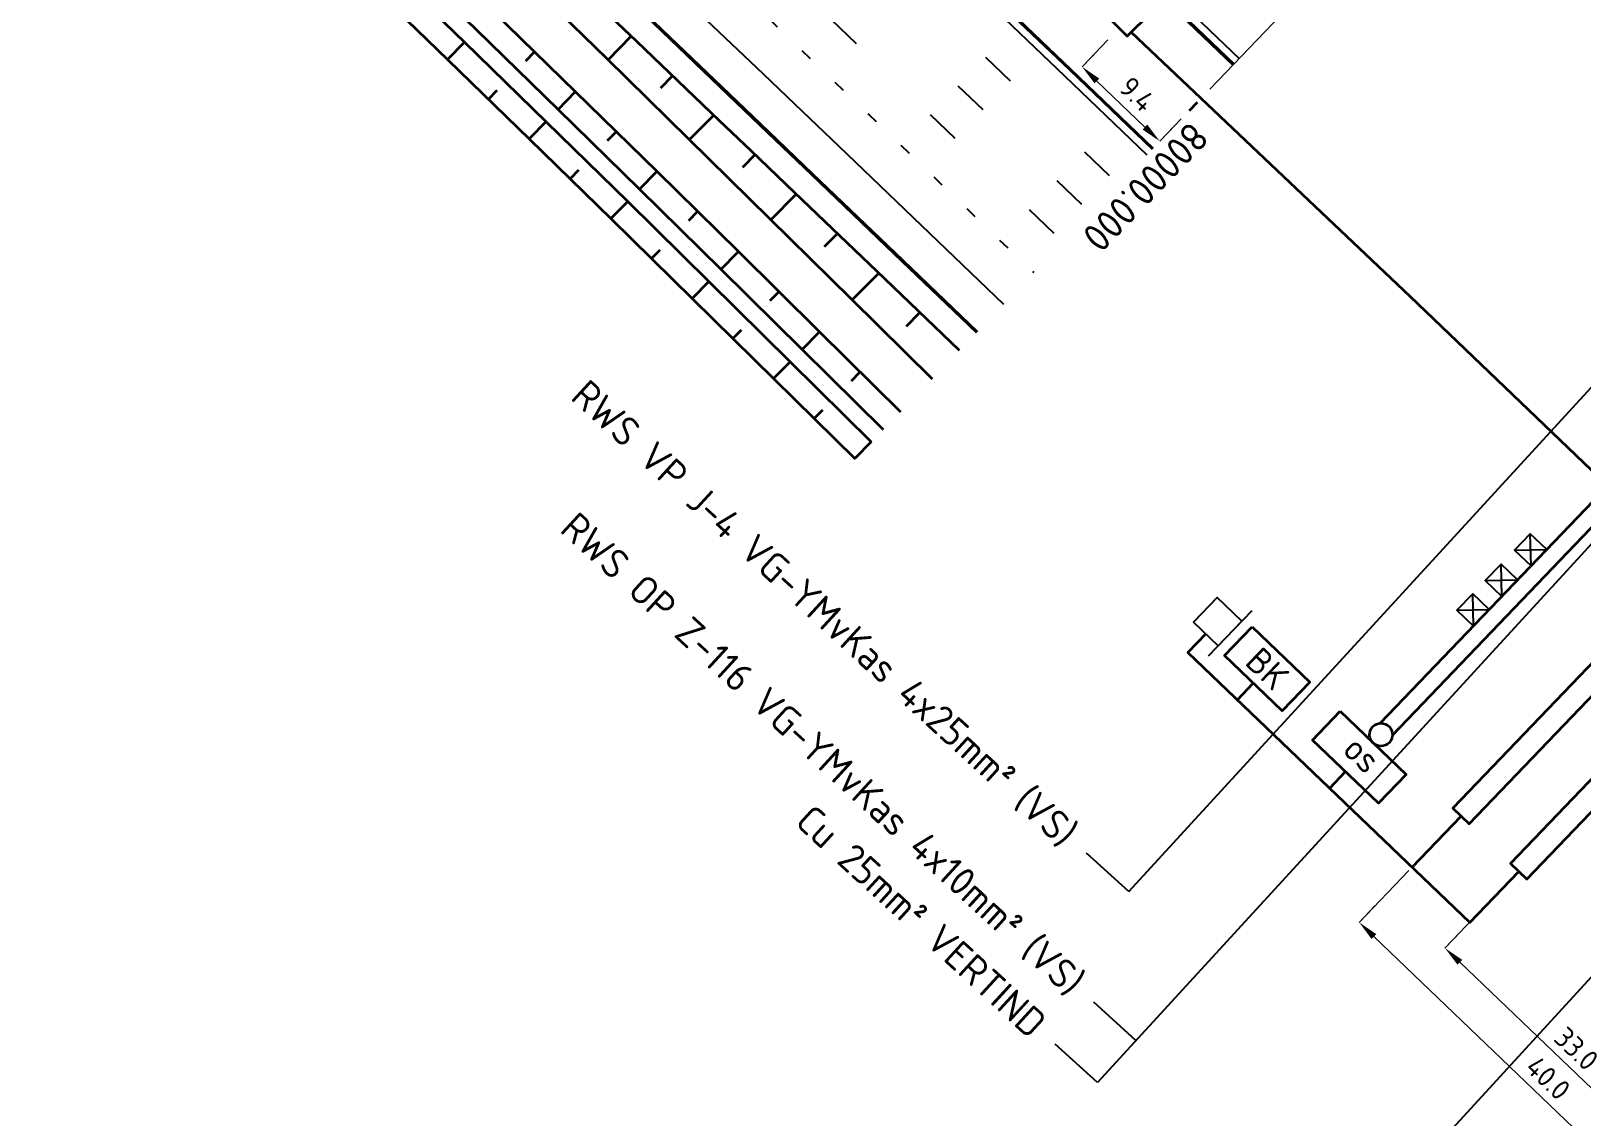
# Model space of a CAD drawing. Header units: metres. Extents: x 134219 to 139178, y 438661 to 444352.
# Drawn here: x 138776.1 to 138912, y 438828.5 to 438923.7 of the extents above; entities that cross this region are included whole.
import ezdxf
from ezdxf.enums import TextEntityAlignment as Align

# ---------------------------------------------------------------- set-up
doc = ezdxf.new("R2010")
doc.units = ezdxf.units.M
doc.linetypes.add('13strp', pattern=[4, 1, -3])
doc.linetypes.add('39strp', pattern=[12, 3, -9])
doc.layers.get('DEFPOINTS').update_dxf_attribs({"color": 193})
for name, color, linetype, lineweight in [('N-WE-KL-DATA-S', 10, 'Continuous', 25), ('N-WE-KL-ET_LS_OV-S', 10, 'Continuous', 25), ('N-WE-KL-ET_LS_OV_KABEL-G', 10, 'KL-LS-OV-N', 35), ('N-WE-KL-ET_LS_OV_KABEL-M', 7, 'Continuous', 18), ('N-WE-KL-ET_LS_OV_KABEL-T25', 7, 'Continuous', 25), ('N-WE-KL-ET_LS_OV_KAST-G', 10, 'Continuous', 35), ('N-WE-KL-ET_MANTELBUIS-G', 10, 'Continuous', 35), ('N-WE-VW-BEWEGWIJZERING_DRAAGCONSTRUCTIE-PORTAAL-S', 10, 'Continuous', 25), ('N-WE-VW-BEWEGWIJZERING_DRAAGCONSTRUCTIE_PORTAAL-G', 7, 'Continuous', 35), ('Utd-ondergr-nw', 8, '13strp', 35), ('X-XX-AL-AANPIJLING-S', 7, 'Continuous', 25)]:
    doc.layers.add(name, color=color, linetype=linetype, lineweight=lineweight)
doc.layers.add('Utd-weg-nw', color=8, linetype='Continuous')
doc.styles.add('alm a2ee v011$0$rtw_iso', font='NLCS-ISO.ttf')
doc.styles.add('ISO25', font='NLCS-ISO.ttf')
doc.styles.add('NLCS-ISO', font='NLCS-ISO.ttf')
doc.styles.add('NLCS_18', font='NLCS-ISO.ttf', dxfattribs={"height": 1.8})
doc.linetypes.add('KL-LS-OV-N', pattern='A,4,-1,[103,NLCS.SHX,S=0.75,R=0,X=0,Y=0],-1,4,-1.5,["0V",Standard,S=1,R=0,X=0,Y=-0.5],-3', length=14.5)
doc.dimstyles.new('NLCS_t18_pijl_Dimension_l3_h1', dxfattribs={"dimtxt": 1.8, "dimasz": 1.8, "dimexe": 2, "dimexo": 2, "dimgap": 0.7, "dimtad": 1, "dimdec": 1, "dimzin": 0, "dimdsep": 46, "dimtxsty": 'NLCS_18', "dimcen": 2.5, "dimdle": 2, "dimclrd": 256, "dimclre": 256, "dimclrt": 256, "dimadec": 1, "dimazin": 0, "dimtfac": 1, "dimtdec": 1, "dimtofl": 0, "dimtmove": 1, "dimatfit": 0, "dimfxl": 0, "dimtolj": 1, "dimtzin": 0, "dimlwd": 18, "dimlwe": 18, "dimarcsym": 0})

# ---------------------------------------------------------------- blocks, each defined once
blk = doc.blocks.new('*D525')
at = {"layer": 'DEFPOINTS', "color": 0, "transparency": 16777216}
for p in [(138899.99, 438843.32), (138899.99, 438843.32), (138923.81, 438820.48)]:
    blk.add_point(p, dxfattribs=at)
at = {"layer": 'N-WE-KL-ET_LS_OV_KABEL-M', "lineweight": 18, "transparency": 16777216}
for p, q in [((138899.99, 438843.32), (138901.38, 438844.77)), ((138923.81, 438820.48), (138922.43, 438819.04))]:
    blk.add_line(p, q, dxfattribs=at)
at = {"layer": 'N-WE-KL-ET_LS_OV_KABEL-M', "linetype": 'Continuous', "lineweight": 18, "transparency": 16777216}
blk.add_line((138922.51, 438821.73), (138901.29, 438842.08), dxfattribs=at)
at = {"layer": 'N-WE-KL-ET_LS_OV_KABEL-M', "transparency": 16777216}
for points in [[(138901.5, 438842.29), (138901.09, 438841.86), (138899.99, 438843.32)], [(138922.72, 438821.95), (138922.31, 438821.51), (138923.81, 438820.48)]]:
    blk.add_solid(points, dxfattribs=at)
at = {"layer": 'N-WE-KL-ET_LS_OV_KABEL-M', "transparency": 16777216, "insert": (138911.51, 438834.5), "char_height": 1.8, "attachment_point": 5, "rotation": 316.2034, "style": 'NLCS_18'}
blk.add_mtext('\\A1;33.0', dxfattribs=at)
blk = doc.blocks.new('*D526')
at = {"layer": 'DEFPOINTS', "color": 0, "transparency": 16777216}
for p in [(138892.46, 438845.58), (138892.46, 438845.58), (138921.34, 438817.9)]:
    blk.add_point(p, dxfattribs=at)
at = {"layer": 'N-WE-KL-ET_LS_OV_KABEL-M', "lineweight": 18, "transparency": 16777216}
for p, q in [((138892.46, 438845.58), (138893.85, 438847.03)), ((138921.34, 438817.9), (138922.72, 438819.34))]:
    blk.add_line(p, q, dxfattribs=at)
at = {"layer": 'N-WE-KL-ET_LS_OV_KABEL-M', "linetype": 'Continuous', "lineweight": 18, "transparency": 16777216}
blk.add_line((138920.04, 438819.15), (138893.76, 438844.34), dxfattribs=at)
at = {"layer": 'N-WE-KL-ET_LS_OV_KABEL-M', "transparency": 16777216}
for points in [[(138893.97, 438844.55), (138893.56, 438844.12), (138892.46, 438845.58)], [(138920.24, 438819.36), (138919.83, 438818.93), (138921.34, 438817.9)]]:
    blk.add_solid(points, dxfattribs=at)
at = {"layer": 'N-WE-KL-ET_LS_OV_KABEL-M', "transparency": 16777216, "insert": (138909.03, 438831.92), "char_height": 1.8, "attachment_point": 5, "rotation": 316.2034, "style": 'NLCS_18'}
blk.add_mtext('\\A1;40.0', dxfattribs=at)
blk = doc.blocks.new('*D400')
at = {"layer": 'DEFPOINTS', "color": 0, "transparency": 16777216}
for p in [(138868.19, 438920.59), (138875, 438914.06), (138875, 438914.06)]:
    blk.add_point(p, dxfattribs=at)
at = {"layer": 'N-WE-KL-ET_LS_OV_KABEL-M', "lineweight": 18, "transparency": 16777216}
for p, q in [((138868.19, 438920.59), (138869.57, 438922.03)), ((138875, 438914.06), (138876.38, 438915.5))]:
    blk.add_line(p, q, dxfattribs=at)
at = {"layer": 'N-WE-KL-ET_LS_OV_KABEL-M', "linetype": 'Continuous', "lineweight": 18, "transparency": 16777216}
blk.add_line((138869.49, 438919.34), (138873.7, 438915.3), dxfattribs=at)
at = {"layer": 'N-WE-KL-ET_LS_OV_KABEL-M', "transparency": 16777216}
for points in [[(138869.69, 438919.56), (138869.28, 438919.13), (138868.19, 438920.59)], [(138873.9, 438915.52), (138873.49, 438915.09), (138875, 438914.06)]]:
    blk.add_solid(points, dxfattribs=at)
at = {"layer": 'N-WE-KL-ET_LS_OV_KABEL-M', "transparency": 16777216, "insert": (138873.01, 438918.18), "char_height": 1.8, "attachment_point": 5, "rotation": 316.2073, "style": 'NLCS_18'}
blk.add_mtext('\\A1;9.4', dxfattribs=at)
blk = doc.blocks.new('SKL-ET_OV_KAST-SO')
blk.add_lwpolyline([(-3.5, 3.5), (3.5, 3.5), (3.5, 0), (-3.5, 0), (-3.5, 3.5)])
at = {"style": 'ISO25', "flags": 1}
blk.add_attdef('STATUS', text='', height=2.25, dxfattribs=at).set_placement((0, 0.66), align=Align.CENTER)
at = {"style": 'ISO25'}
blk.add_attdef('SOORT', text='', height=2.25, dxfattribs=at).set_placement((0, 0.66), align=Align.CENTER)
blk = doc.blocks.new('ROK3')
blk.add_lwpolyline([(-4, 3.5), (4, 3.5), (4, 0), (-4, 0), (-4, 3.5)])
at = {"style": 'ISO25'}
blk.add_text('os', height=2.25, dxfattribs=at).set_placement((0, 1), align=Align.CENTER)
blk = doc.blocks.new('A$C5A396986')
for points in [[(0.61, 1.72), (19.31, 21.23)], [(1.69, 0.68), (20.4, 20.19)]]:
    blk.add_lwpolyline(points)
for centre in [(20.31, 21.19), (0.69, 0.72)]:
    blk.add_circle(centre, 1)
at = {"flags": 13}
blk.add_attdef('LENGTE', text='', height=2.5, rotation=46.2058, dxfattribs=at).set_placement((-0.41, -0.43), align=Align.MIDDLE_LEFT)
blk = doc.blocks.new('SKL-DATA_SIGNAALGEVER_STATISCH-SO')
blk.add_lwpolyline([(0, 1), (0, -1), (2, -1), (2, 1)], close=True)
for points in [[(2, 1), (0, -1)], [(0, 1), (2, -1)]]:
    blk.add_lwpolyline(points)
blk = doc.blocks.new('SVW-VERKEERSTEKENS_ANWB_MAST-SO')
blk.add_lwpolyline([(-1.5, 1.5), (-1.5, -1.5), (1.5, -1.5), (1.5, 1.5)], close=True)
at = {"style": 'ISO25'}
blk.add_attdef('AANTAL', text='', height=2.25, dxfattribs=at).set_placement((0, 0), align=Align.MIDDLE)

msp = doc.modelspace()

# ---------------------------------------------------------------- linework, layer by layer
at = {"layer": 'N-WE-KL-ET_LS_OV-S'}
msp.add_line((138883.05, 438872.9), (138879.25, 438868.93), dxfattribs=at)
at = {"layer": 'N-WE-KL-ET_LS_OV_KABEL-G', "elevation": 1.67, "flags": 128}
msp.add_lwpolyline([(138872.5, 438923.62), (138896.9, 438900.49), (138941.92, 438857.34)], dxfattribs=at)
at = {"layer": 'N-WE-KL-ET_LS_OV_KABEL-G', "flags": 128}
for points in [[(138879.03, 438870.87), (138877.47, 438869.25), (138902.16, 438845.58), (138906.45, 438850.05)], [(138881.8, 438865.1), (138883.19, 438866.54)], [(138889.89, 438857.34), (138891.27, 438858.79)], [(138897.11, 438850.42), (138901.4, 438854.9)]]:
    msp.add_lwpolyline(points, dxfattribs=at)
at = {"layer": 'N-WE-KL-ET_LS_OV_KABEL-M'}
for points in [[(138914.68, 438955.45), (138879.37, 438918.62)], [(138870.45, 438922.94), (138868.19, 438920.59)], [(138876.87, 438916.02), (138875, 438914.06)], [(138896.82, 438850.13), (138892.46, 438845.58)], [(138904.43, 438847.95), (138899.99, 438843.32)]]:
    msp.add_lwpolyline(points, dxfattribs=at)
at = {"layer": 'N-WE-KL-ET_MANTELBUIS-G', "flags": 128}
for points in [[(138892.96, 438946.65), (138870.74, 438924.69), (138872.14, 438923.27), (138894.36, 438945.23)], [(138946.41, 438903.29), (138900.67, 438855.59), (138902.12, 438854.21), (138947.85, 438901.91)], [(138951.46, 438898.45), (138905.73, 438850.75), (138907.17, 438849.36), (138952.91, 438897.07)]]:
    msp.add_lwpolyline(points, close=True, dxfattribs=at)
at = {"layer": 'Utd-ondergr-nw', "color": 7, "linetype": 'Continuous'}
msp.add_line((138878.26, 438917.46), (138877.57, 438916.74), dxfattribs=at)
at = {"layer": 'Utd-ondergr-nw', "linetype": 'Continuous', "flags": 128}
for points in [[(138802.07, 438982.68), (138802.17, 438982.59), (138808.6, 438976.42), (138809.39, 438975.67), (138816.6, 438968.75), (138823.82, 438961.83), (138831.04, 438954.91), (138838.26, 438947.99), (138845.48, 438941.07), (138852.7, 438934.15), (138859.91, 438927.23), (138867.13, 438920.31), (138874.35, 438913.39)], [(138802.12, 438982.73), (138802.22, 438982.64), (138808.65, 438976.47), (138809.43, 438975.72), (138816.65, 438968.8), (138823.87, 438961.88), (138831.09, 438954.96), (138838.31, 438948.04), (138845.53, 438941.12), (138852.74, 438934.2), (138859.96, 438927.28), (138867.18, 438920.36), (138874.4, 438913.44)], [(138786.47, 438966.09), (138787.04, 438965.56), (138794.34, 438958.73), (138801.63, 438951.89), (138808.9, 438945.04), (138816.17, 438938.17), (138823.42, 438931.3), (138830.65, 438924.4), (138837.88, 438917.5), (138840.66, 438914.84), (138844.5, 438911.15), (138851.72, 438904.23), (138858.94, 438897.31)], [(138786.52, 438966.14), (138787.09, 438965.61), (138794.39, 438958.78), (138801.68, 438951.94), (138808.95, 438945.09), (138816.21, 438938.23), (138823.46, 438931.35), (138830.7, 438924.46), (138837.93, 438917.55), (138840.71, 438914.89), (138844.55, 438911.2), (138851.77, 438904.28), (138858.99, 438897.36)], [(138785.01, 438964.47), (138785.55, 438963.96), (138792.85, 438957.14), (138800.14, 438950.3), (138807.41, 438943.45), (138814.67, 438936.59), (138821.91, 438929.72), (138829.15, 438922.83), (138836.37, 438915.92), (138839.15, 438913.26), (138842.99, 438909.58), (138850.21, 438902.66), (138857.43, 438895.74)], [(138783.34, 438962.96), (138789.8, 438956.81), (138790.58, 438956.06), (138797.81, 438949.15), (138805.02, 438942.22), (138812.21, 438935.27), (138819.38, 438928.3), (138826.54, 438921.31), (138833.68, 438914.31), (138840.8, 438907.3), (138847.92, 438900.27), (138855.04, 438893.24)], [(138780.57, 438960.07), (138787.03, 438953.92), (138787.81, 438953.17), (138795.04, 438946.26), (138802.25, 438939.33), (138809.44, 438932.38), (138816.61, 438925.41), (138823.77, 438918.43), (138830.91, 438911.43), (138838.04, 438904.41), (138845.15, 438897.38), (138852.27, 438890.35)], [(138778.03, 438957.42), (138784.49, 438951.27), (138785.27, 438950.52), (138792.5, 438943.61), (138799.7, 438936.68), (138806.89, 438929.73), (138814.07, 438922.76), (138821.23, 438915.77), (138828.37, 438908.77), (138835.49, 438901.76), (138842.61, 438894.73), (138849.72, 438887.7)], [(138779.07, 438958.5), (138785.53, 438952.35), (138786.31, 438951.6), (138793.53, 438944.69), (138800.74, 438937.76), (138807.93, 438930.81), (138815.11, 438923.84), (138822.26, 438916.86), (138829.4, 438909.86), (138836.53, 438902.84), (138843.65, 438895.81), (138850.76, 438888.78)], [(138776.08, 438955.39), (138782.66, 438949.36), (138783.5, 438948.67), (138790.97, 438942.02), (138798.2, 438935.11), (138805.41, 438928.17), (138812.59, 438921.22), (138819.76, 438914.25), (138826.91, 438907.26), (138834.04, 438900.24), (138841.17, 438893.22), (138848.3, 438886.21)], [(138874.21, 438927.69), (138881.43, 438920.77)], [(138874.26, 438927.74), (138881.48, 438920.82)], [(138814.07, 438922.76), (138812.58, 438921.23)], [(138826.66, 438921.2), (138828.68, 438923.27)], [(138819.45, 438921.12), (138820.21, 438921.9)], [(138831.27, 438918.75), (138832.3, 438919.81)], [(138816.91, 438918.51), (138816.16, 438917.75)], [(138822.27, 438916.85), (138823.79, 438918.41)], [(138821.23, 438915.78), (138819.75, 438914.26)], [(138833.8, 438914.2), (138835.92, 438916.36)], [(138826.6, 438914.13), (138827.36, 438914.9)], [(138838.45, 438911.79), (138839.53, 438912.89)], [(138824.06, 438911.52), (138823.32, 438910.77)], [(138829.41, 438909.85), (138830.93, 438911.4)], [(138828.37, 438908.77), (138826.89, 438907.28)], [(138840.92, 438907.18), (138843.14, 438909.43)], [(138833.73, 438907.12), (138834.5, 438907.89)], [(138845.62, 438904.82), (138846.76, 438905.97)], [(138831.19, 438904.52), (138830.46, 438903.77)], [(138836.53, 438902.83), (138838.06, 438904.38)], [(138835.49, 438901.76), (138834.02, 438900.27)], [(138848.04, 438900.15), (138850.37, 438902.51)], [(138840.86, 438900.1), (138841.62, 438900.87)], [(138852.79, 438897.84), (138853.98, 438899.05)], [(138838.32, 438897.5), (138837.58, 438896.76)], [(138843.65, 438895.81), (138845.18, 438897.36)], [(138842.61, 438894.73), (138841.14, 438893.25)], [(138847.97, 438893.07), (138848.74, 438893.84)], [(138845.44, 438890.48), (138844.71, 438889.74)], [(138849.72, 438887.7), (138848.27, 438886.24)]]:
    msp.add_lwpolyline(points, dxfattribs=at)
at = {"layer": 'Utd-weg-nw', "linetype": 'Continuous', "flags": 128}
for points in [[(138801.59, 438982.18), (138801.68, 438982.09), (138808.12, 438975.92), (138808.9, 438975.17), (138816.12, 438968.25), (138823.34, 438961.33), (138830.56, 438954.4), (138837.77, 438947.48), (138844.99, 438940.56), (138852.21, 438933.64), (138859.43, 438926.72), (138866.65, 438919.8), (138873.87, 438912.88)], [(138788.77, 438968.62), (138789.37, 438968.06), (138796.68, 438961.23), (138803.97, 438954.38), (138811.25, 438947.53), (138818.52, 438940.66), (138825.77, 438933.77), (138833.01, 438926.88), (138840.24, 438919.97), (138843.02, 438917.31), (138846.87, 438913.62), (138854.09, 438906.7), (138861.3, 438899.78)], [(138874.74, 438928.25), (138881.96, 438921.33)]]:
    msp.add_lwpolyline(points, dxfattribs=at)
at = {"layer": 'Utd-weg-nw', "linetype": '39strp', "flags": 128}
for points in [[(138799.1, 438979.58), (138799.19, 438979.49), (138805.63, 438973.32), (138806.41, 438972.57), (138813.63, 438965.65), (138820.85, 438958.73), (138828.06, 438951.81), (138835.28, 438944.89), (138842.5, 438937.96), (138849.72, 438931.04), (138856.94, 438924.12), (138864.16, 438917.2), (138871.37, 438910.28)], [(138796.68, 438977.05), (138796.77, 438976.96), (138803.21, 438970.79), (138803.99, 438970.04), (138811.21, 438963.12), (138818.42, 438956.2), (138825.64, 438949.28), (138832.86, 438942.36), (138840.08, 438935.44), (138847.3, 438928.52), (138854.52, 438921.6), (138861.73, 438914.68), (138868.95, 438907.76)], [(138794.25, 438974.53), (138794.35, 438974.44), (138800.78, 438968.27), (138801.57, 438967.52), (138808.78, 438960.59), (138816, 438953.67), (138823.22, 438946.75), (138830.44, 438939.83), (138837.66, 438932.91), (138844.87, 438925.99), (138852.09, 438919.07), (138859.31, 438912.15), (138866.53, 438905.23)]]:
    msp.add_lwpolyline(points, dxfattribs=at)
at = {"layer": 'Utd-weg-nw', "linetype": '13strp', "flags": 128}
msp.add_lwpolyline([(138791.67, 438971.84), (138791.77, 438971.75), (138798.2, 438965.58), (138798.99, 438964.83), (138806.21, 438957.91), (138813.42, 438950.98), (138820.64, 438944.06), (138827.86, 438937.14), (138835.08, 438930.22), (138842.3, 438923.3), (138849.52, 438916.38), (138856.73, 438909.46), (138863.95, 438902.54)], dxfattribs=at)
at = {"layer": 'X-XX-AL-AANPIJLING-S'}
for p, q in [((138872.28, 438848.27), (138928.66, 438909.79)), ((138875.89, 438800.51), (138939.33, 438869.74)), ((138872.28, 438848.27), (138868.59, 438851.64)), ((138872.91, 438835.21), (138869.22, 438838.59)), ((138869.53, 438831.53), (138865.84, 438834.91))]:
    msp.add_line(p, q, dxfattribs=at)
msp.add_lwpolyline([(138924.28, 438878.77), (138918.05, 438884.47), (138869.53, 438831.53)], dxfattribs=at)

# ---------------------------------------------------------------- block references
at = {"layer": 'N-WE-KL-DATA-S', "rotation": 136.2057834482184}
for p in [(138908.22, 438877.55), (138905.66, 438874.88), (138903.17, 438872.28)]:
    msp.add_blockref('SKL-DATA_SIGNAALGEVER_STATISCH-SO', p, dxfattribs=at)
at = {"layer": 'N-WE-KL-ET_LS_OV_KAST-G', "rotation": 316.2057834467822}
msp.add_blockref('SKL-ET_OV_KAST-SO', (138883.19, 438866.54), dxfattribs=at).add_auto_attribs({'SOORT': 'BK'})
at = {"layer": 'N-WE-KL-ET_LS_OV_KAST-G', "rotation": 316.2057834490902}
msp.add_blockref('ROK3', (138891.27, 438858.79), dxfattribs=at)
at = {"layer": 'N-WE-VW-BEWEGWIJZERING_DRAAGCONSTRUCTIE-PORTAAL-S', "rotation": 226.2057834467821}
msp.add_blockref('SVW-VERKEERSTEKENS_ANWB_MAST-SO', (138880.07, 438871.95), dxfattribs=at)
at = {"layer": 'N-WE-VW-BEWEGWIJZERING_DRAAGCONSTRUCTIE_PORTAAL-G'}
msp.add_blockref('A$C5A396986', (138893.69, 438861.31), dxfattribs=at)

# ---------------------------------------------------------------- texts
at = {"layer": 'N-WE-KL-ET_LS_OV_KABEL-T25', "style": 'NLCS-ISO'}
for s, p in [('RWS VP J-4 VG-YMvKas 4x25mm² (VS)', (138867.18, 438852.94)), ('RWS OP Z-116 VG-YMvKas 4x10mm² (VS)', (138867.81, 438839.89)), ('Cu 25mm² VERTIND', (138864.43, 438836.2))]:
    msp.add_text(s, height=2.5, rotation=317.498, dxfattribs=at).set_placement(p, align=Align.MIDDLE_RIGHT)
at = {"layer": 'Utd-ondergr-nw', "color": 7, "style": 'alm a2ee v011$0$rtw_iso'}
msp.add_text('80000.000', height=2.5, rotation=226.2055, dxfattribs=at).set_placement((138877.67, 438915.95))

# ---------------------------------------------------------------- dimensions: what is measured, and where the dimension line sits
at = {"layer": 'N-WE-KL-ET_LS_OV_KABEL-M'}
for base, p1, p2, angle, picture, middle in [((138875, 438914.06), (138868.19, 438920.59), (138875, 438914.06), 316.2073, '*D400', (138871.9, 438917.03)), ((138892.46, 438845.58), (138921.34, 438817.9), (138892.46, 438845.58), 136.2034, '*D526', (138907.92, 438830.76)), ((138899.99, 438843.32), (138923.81, 438820.48), (138899.99, 438843.32), 136.2034, '*D525', (138910.4, 438833.35))]:
    dim = msp.add_linear_dim(base=base, p1=p1, p2=p2, angle=angle, dimstyle='NLCS_t18_pijl_Dimension_l3_h1', dxfattribs=at)
    dim.commit()
    dim.dimension.update_dxf_attribs({"geometry": picture, "text_midpoint": middle, "dimtype": 161})

doc.saveas('drawing.dxf')
